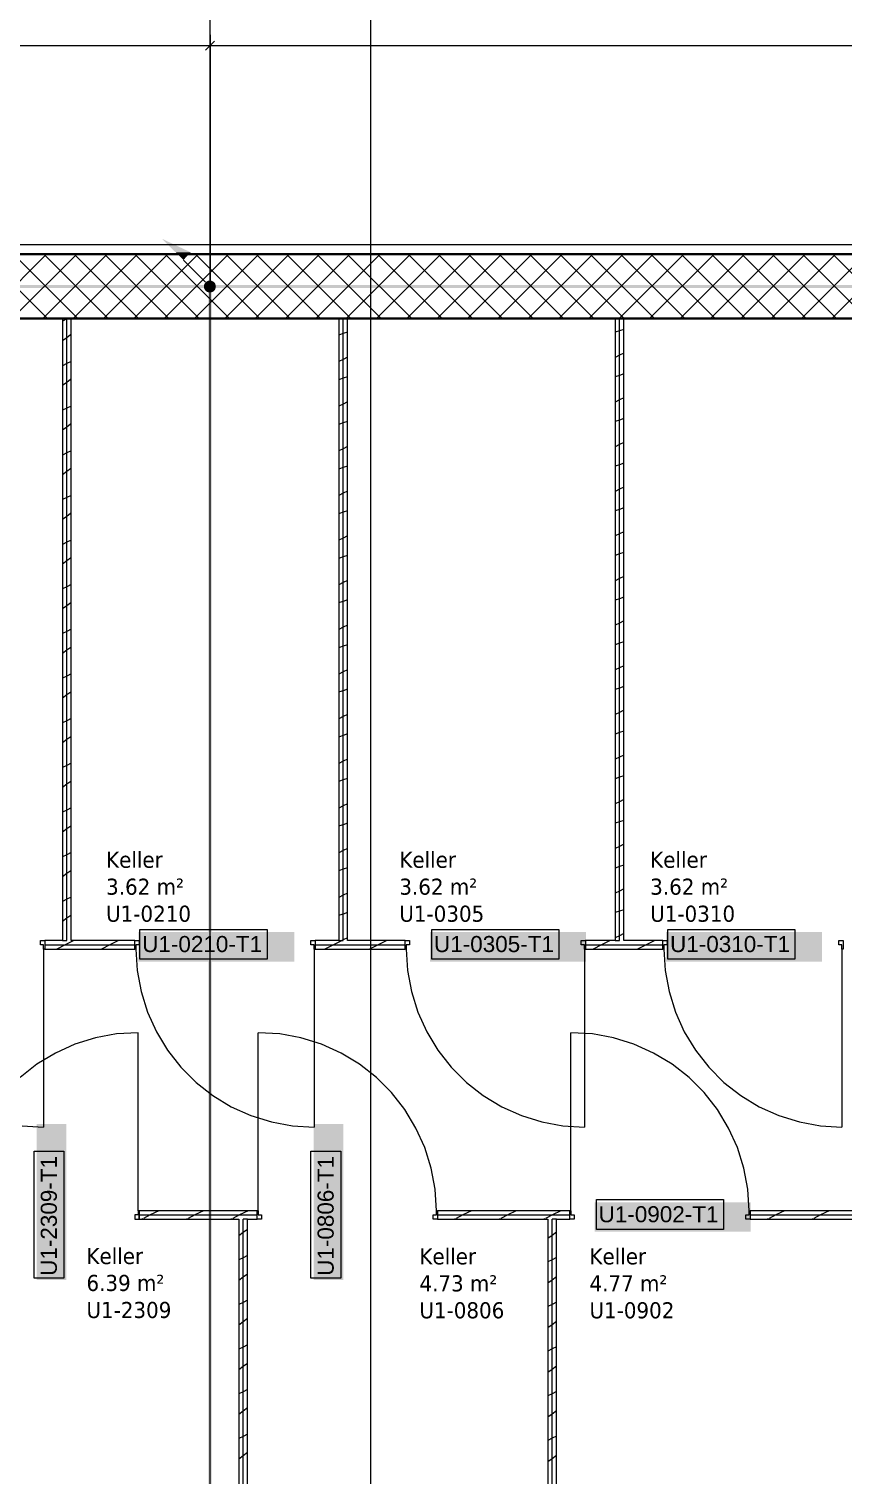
# Model space of a CAD drawing. Extents: x -1132 to 613, y -233 to 616.
# Drawn here: x -736.9 to -661, y 402.1 to 537 of the extents above; entities that cross this region are included whole.
import ezdxf
from ezdxf.lldxf.tags import DXFTag

# ---------------------------------------------------------------- set-up
doc = ezdxf.new("R2010")
doc.units = 0
doc.layers.get('0').update_dxf_attribs({"lineweight": 13})
for name, color, linetype, lineweight in [('A-AREA-____-IDEN', 7, 'Continuous', 5), ('A-DOOR-____-IDEN', 7, 'Continuous', 5), ('A-DOOR-FRAM-MCUT', 7, 'Continuous', 9), ('A-DOOR-OPNG-OTLN', 7, 'Continuous', 9), ('A-WALL-____-MCUT', 7, 'Continuous', 35), ('A-WALL-____-PATT', 7, 'Continuous', 35), ('A-WALL-FNSH-MCUT', 7, 'Continuous', 35), ('S-GRID-____-OTLN', 7, 'Continuous', 5)]:
    doc.layers.add(name, color=color, linetype=linetype, lineweight=lineweight)
for name, color, linetype, lineweight, true_color in [('A-DETL-____-OTLN', 5, 'Continuous', 9, 0x0000ff), ('EL01_VVV_Mass Blitzschutz', 3, 'Continuous', 13, 0x00ff00), ('EL01_WAN_Leitung_Potentialausgleich', 1, 'fein_strichliert', 13, 0xff0000)]:
    doc.layers.add(name, color=color, linetype=linetype, lineweight=lineweight, true_color=true_color)
doc.styles.get("Standard").update_dxf_attribs({"font": 'arial.ttf'})
tags = doc.linetypes.add('_Rasterlinie_', pattern=[0.375, 0.2, -0.05, 0.075, -0.05]).pattern_tags.tags
tags[10:11] = [DXFTag(74, 4), DXFTag(75, 0), DXFTag(340, '0'), DXFTag(46, 1.0), DXFTag(50, 0.0), DXFTag(44, 0.0), DXFTag(45, 0.0)]
tags[8:9] = [DXFTag(74, 4), DXFTag(75, 0), DXFTag(340, '0'), DXFTag(46, 1.0), DXFTag(50, 0.0), DXFTag(44, 0.0), DXFTag(45, 0.0)]
tags[6:7] = [DXFTag(74, 4), DXFTag(75, 0), DXFTag(340, '0'), DXFTag(46, 1.0), DXFTag(50, 0.0), DXFTag(44, 0.0), DXFTag(45, 0.0)]
tags[4:5] = [DXFTag(74, 4), DXFTag(75, 0), DXFTag(340, '0'), DXFTag(46, 1.0), DXFTag(50, 0.0), DXFTag(44, 0.0), DXFTag(45, 0.0)]
tags = doc.linetypes.add('_Strichliert - Fein_', pattern=[0.15, 0.1, -0.05]).pattern_tags.tags
tags[6:7] = [DXFTag(74, 4), DXFTag(75, 0), DXFTag(340, '0'), DXFTag(46, 1.0), DXFTag(50, 0.0), DXFTag(44, 0.0), DXFTag(45, 0.0)]
tags[4:5] = [DXFTag(74, 4), DXFTag(75, 0), DXFTag(340, '0'), DXFTag(46, 1.0), DXFTag(50, 0.0), DXFTag(44, 0.0), DXFTag(45, 0.0)]
tags = doc.linetypes.add('fein_strichliert', pattern=[4, 1, -2, 1]).pattern_tags.tags
tags[8:9] = [DXFTag(74, 4), DXFTag(75, 0), DXFTag(340, '0'), DXFTag(46, 0.0), DXFTag(50, 0.0), DXFTag(44, 0.0), DXFTag(45, 0.0)]
tags[6:7] = [DXFTag(74, 4), DXFTag(75, 0), DXFTag(340, '0'), DXFTag(46, 0.0), DXFTag(50, 0.0), DXFTag(44, 0.0), DXFTag(45, 0.0)]
tags[4:5] = [DXFTag(74, 4), DXFTag(75, 0), DXFTag(340, '0'), DXFTag(46, 0.0), DXFTag(50, 0.0), DXFTag(44, 0.0), DXFTag(45, 0.0)]

# ---------------------------------------------------------------- blocks, each defined once
blk = doc.blocks.new('Referenz-A0UJ2EK7XE', base_point=(-1124.08, -162.87))
at = {"layer": 'A-DETL-____-OTLN', "color": 0, "linetype": '_Strichliert - Fein_', "ltscale": 0.13}
blk.add_line((64.01, 516.86), (-1115.8, 516.86), dxfattribs=at)
at = {"layer": 'A-DOOR-____-IDEN', "color": 0, "linetype": 'Continuous', "ltscale": 0.13}
for p, q in [((-726.53, 453.01), (-714.69, 453.01)), ((-726.53, 450.23), (-726.53, 453.01)), ((-714.69, 453.01), (-714.69, 450.23)), ((-699.33, 453.01), (-687.49, 453.01)), ((-699.33, 450.23), (-699.33, 453.01)), ((-687.49, 453.01), (-687.49, 450.23)), ((-677.33, 453.01), (-665.49, 453.01)), ((-677.33, 450.23), (-677.33, 453.01)), ((-665.49, 453.01), (-665.49, 450.23)), ((-714.69, 450.23), (-726.53, 450.23)), ((-687.49, 450.23), (-699.33, 450.23)), ((-665.49, 450.23), (-677.33, 450.23)), ((-736.4, 420.5), (-736.4, 432.34)), ((-736.4, 432.34), (-733.62, 432.34)), ((-733.62, 432.34), (-733.62, 420.5)), ((-710.6, 420.5), (-710.6, 432.34)), ((-710.6, 432.34), (-707.82, 432.34)), ((-707.82, 432.34), (-707.82, 420.5)), ((-683.99, 427.81), (-672.15, 427.81)), ((-683.99, 425.03), (-683.99, 427.81)), ((-672.15, 427.81), (-672.15, 425.03)), ((-672.15, 425.03), (-683.99, 425.03)), ((-733.62, 420.5), (-736.4, 420.5)), ((-707.82, 420.5), (-710.6, 420.5))]:
    blk.add_line(p, q, dxfattribs=at)
at = {"layer": 'A-DOOR-____-IDEN', "color": 7, "linetype": 'Continuous', "ltscale": 0.13, "true_color": 0xffffff}
for points in [[(-726.7, 450.01), (-712.16, 450.01), (-726.7, 452.77)], [(-712.16, 450.01), (-726.7, 452.77), (-712.16, 452.77)], [(-699.5, 450.01), (-684.96, 450.01), (-699.5, 452.77)], [(-684.96, 450.01), (-699.5, 452.77), (-684.96, 452.77)], [(-677.5, 450.01), (-662.96, 450.01), (-677.5, 452.77)], [(-662.96, 450.01), (-677.5, 452.77), (-662.96, 452.77)], [(-736.15, 420.33), (-733.39, 420.33), (-736.15, 434.87)], [(-733.39, 420.33), (-736.15, 434.87), (-733.39, 434.87)], [(-710.35, 420.33), (-707.59, 420.33), (-710.35, 434.87)], [(-707.59, 420.33), (-710.35, 434.87), (-707.59, 434.87)], [(-684.17, 424.81), (-669.63, 424.81), (-684.17, 427.57)], [(-669.63, 424.81), (-684.17, 427.57), (-669.63, 427.57)]]:
    blk.add_solid(points, dxfattribs=at)
at = {"layer": 'A-DOOR-FRAM-MCUT', "color": 0, "linetype": 'Continuous', "ltscale": 0.13}
for p, q in [((-735.81, 451.98), (-735.41, 451.98)), ((-735.81, 451.58), (-735.81, 451.98)), ((-735.41, 451.98), (-735.41, 451.18)), ((-727.01, 451.98), (-726.61, 451.98)), ((-727.01, 451.18), (-727.01, 451.98)), ((-726.61, 451.98), (-726.61, 451.58)), ((-710.61, 451.98), (-710.21, 451.98)), ((-710.61, 451.58), (-710.61, 451.98)), ((-710.21, 451.98), (-710.21, 451.18)), ((-701.81, 451.98), (-701.41, 451.98)), ((-701.81, 451.18), (-701.81, 451.98)), ((-701.41, 451.98), (-701.41, 451.58)), ((-685.41, 451.98), (-685.01, 451.98)), ((-685.41, 451.58), (-685.41, 451.98)), ((-685.01, 451.98), (-685.01, 451.18)), ((-677.81, 451.98), (-677.41, 451.98)), ((-677.81, 451.18), (-677.81, 451.98)), ((-677.41, 451.98), (-677.41, 451.58)), ((-661.41, 451.98), (-661.01, 451.98)), ((-661.41, 451.58), (-661.41, 451.98)), ((-661.01, 451.98), (-661.01, 451.18)), ((-735.51, 451.58), (-735.81, 451.58)), ((-735.51, 451.18), (-735.51, 451.58)), ((-735.41, 451.18), (-735.51, 451.18)), ((-726.91, 451.18), (-727.01, 451.18)), ((-726.91, 451.58), (-726.91, 451.18)), ((-726.61, 451.58), (-726.91, 451.58)), ((-710.31, 451.58), (-710.61, 451.58)), ((-710.31, 451.18), (-710.31, 451.58)), ((-710.21, 451.18), (-710.31, 451.18)), ((-701.71, 451.18), (-701.81, 451.18)), ((-701.71, 451.58), (-701.71, 451.18)), ((-701.41, 451.58), (-701.71, 451.58)), ((-685.11, 451.58), (-685.41, 451.58)), ((-685.11, 451.18), (-685.11, 451.58)), ((-685.01, 451.18), (-685.11, 451.18)), ((-677.71, 451.18), (-677.81, 451.18)), ((-677.71, 451.58), (-677.71, 451.18)), ((-677.41, 451.58), (-677.71, 451.58)), ((-661.11, 451.58), (-661.41, 451.58)), ((-661.11, 451.18), (-661.11, 451.58)), ((-661.01, 451.18), (-661.11, 451.18)), ((-726.71, 426.38), (-727.01, 426.38)), ((-727.01, 426.38), (-727.01, 425.98)), ((-726.61, 426.78), (-726.71, 426.78)), ((-726.71, 426.78), (-726.71, 426.38)), ((-726.61, 425.98), (-726.61, 426.78)), ((-715.61, 425.98), (-715.61, 426.78)), ((-715.61, 426.78), (-715.51, 426.78)), ((-715.51, 426.78), (-715.51, 426.38)), ((-715.51, 426.38), (-715.21, 426.38)), ((-715.21, 426.38), (-715.21, 425.98)), ((-699.21, 426.38), (-698.91, 426.38)), ((-699.21, 425.98), (-699.21, 426.38)), ((-698.91, 426.38), (-698.91, 426.78)), ((-698.91, 426.78), (-698.81, 426.78)), ((-698.81, 426.78), (-698.81, 425.98)), ((-686.47, 425.98), (-686.47, 426.78)), ((-686.47, 426.78), (-686.37, 426.78)), ((-686.37, 426.78), (-686.37, 426.38)), ((-686.37, 426.38), (-686.07, 426.38)), ((-686.07, 426.38), (-686.07, 425.98)), ((-670.07, 426.38), (-669.77, 426.38)), ((-670.07, 425.98), (-670.07, 426.38)), ((-669.77, 426.38), (-669.77, 426.78)), ((-669.77, 426.78), (-669.67, 426.78)), ((-669.67, 426.78), (-669.67, 425.98)), ((-727.01, 425.98), (-726.61, 425.98)), ((-715.21, 425.98), (-715.61, 425.98)), ((-698.81, 425.98), (-699.21, 425.98)), ((-686.07, 425.98), (-686.47, 425.98)), ((-669.67, 425.98), (-670.07, 425.98))]:
    blk.add_line(p, q, dxfattribs=at)
at = {"layer": 'A-DOOR-OPNG-OTLN', "color": 0, "linetype": 'Continuous', "ltscale": 0.13}
for p, q in [((-735.51, 451.18), (-735.51, 434.58)), ((-726.91, 451.18), (-726.79, 449.18)), ((-710.31, 451.18), (-710.31, 434.58)), ((-701.71, 451.18), (-701.59, 449.18)), ((-685.11, 451.18), (-685.11, 434.58)), ((-677.71, 451.18), (-677.59, 449.18)), ((-661.11, 451.18), (-661.11, 434.58)), ((-726.79, 449.18), (-726.42, 447.21)), ((-701.59, 449.18), (-701.22, 447.21)), ((-677.59, 449.18), (-677.22, 447.21)), ((-726.42, 447.21), (-725.83, 445.29)), ((-701.22, 447.21), (-700.63, 445.29)), ((-677.22, 447.21), (-676.63, 445.29)), ((-725.83, 445.29), (-725, 443.46)), ((-700.63, 445.29), (-699.8, 443.46)), ((-676.63, 445.29), (-675.8, 443.46)), ((-730.68, 442.9), (-732.59, 442.3)), ((-728.71, 443.26), (-730.68, 442.9)), ((-726.71, 443.38), (-728.71, 443.26)), ((-726.71, 426.78), (-726.71, 443.38)), ((-725, 443.46), (-723.97, 441.75)), ((-715.51, 426.78), (-715.51, 443.38)), ((-713.51, 443.26), (-715.51, 443.38)), ((-711.53, 442.9), (-713.51, 443.26)), ((-709.62, 442.3), (-711.53, 442.9)), ((-699.8, 443.46), (-698.77, 441.75)), ((-686.37, 426.78), (-686.37, 443.38)), ((-684.37, 443.26), (-686.37, 443.38)), ((-682.4, 442.9), (-684.37, 443.26)), ((-680.49, 442.3), (-682.4, 442.9)), ((-675.8, 443.46), (-674.77, 441.75)), ((-734.42, 441.48), (-736.14, 440.44)), ((-732.59, 442.3), (-734.42, 441.48)), ((-723.97, 441.75), (-722.73, 440.17)), ((-707.79, 441.48), (-709.62, 442.3)), ((-706.08, 440.44), (-707.79, 441.48)), ((-698.77, 441.75), (-697.53, 440.17)), ((-678.66, 441.48), (-680.49, 442.3)), ((-676.94, 440.44), (-678.66, 441.48)), ((-674.77, 441.75), (-673.53, 440.17)), ((-736.14, 440.44), (-737.71, 439.2)), ((-722.73, 440.17), (-721.31, 438.75)), ((-704.5, 439.2), (-706.08, 440.44)), ((-697.53, 440.17), (-696.11, 438.75)), ((-675.36, 439.2), (-676.94, 440.44)), ((-673.53, 440.17), (-672.11, 438.75)), ((-721.31, 438.75), (-719.74, 437.52)), ((-703.08, 437.79), (-704.5, 439.2)), ((-696.11, 438.75), (-694.54, 437.52)), ((-673.95, 437.79), (-675.36, 439.2)), ((-672.11, 438.75), (-670.54, 437.52)), ((-719.74, 437.52), (-718.02, 436.48)), ((-701.84, 436.21), (-703.08, 437.79)), ((-694.54, 437.52), (-692.82, 436.48)), ((-672.71, 436.21), (-673.95, 437.79)), ((-670.54, 437.52), (-668.82, 436.48)), ((-718.02, 436.48), (-716.19, 435.66)), ((-700.81, 434.49), (-701.84, 436.21)), ((-692.82, 436.48), (-690.99, 435.66)), ((-671.67, 434.49), (-672.71, 436.21)), ((-668.82, 436.48), (-666.99, 435.66)), ((-737.51, 434.7), (-735.51, 434.58)), ((-716.19, 435.66), (-714.28, 435.06)), ((-714.28, 435.06), (-712.31, 434.7)), ((-712.31, 434.7), (-710.31, 434.58)), ((-699.98, 432.66), (-700.81, 434.49)), ((-690.99, 435.66), (-689.08, 435.06)), ((-689.08, 435.06), (-687.11, 434.7)), ((-687.11, 434.7), (-685.11, 434.58)), ((-670.85, 432.66), (-671.67, 434.49)), ((-666.99, 435.66), (-665.08, 435.06)), ((-665.08, 435.06), (-663.11, 434.7)), ((-663.11, 434.7), (-661.11, 434.58)), ((-699.39, 430.75), (-699.98, 432.66)), ((-670.26, 430.75), (-670.85, 432.66)), ((-699.03, 428.78), (-699.39, 430.75)), ((-669.89, 428.78), (-670.26, 430.75)), ((-698.91, 426.78), (-699.03, 428.78)), ((-669.77, 426.78), (-669.89, 428.78))]:
    blk.add_line(p, q, dxfattribs=at)
at = {"layer": 'A-WALL-____-MCUT', "color": 0, "linetype": 'Continuous', "ltscale": 0.35}
for p, q in [((51.19, 515.98), (-1115.8, 515.98)), ((-783.51, 509.98), (-656.47, 509.98))]:
    blk.add_line(p, q, dxfattribs=at)
at = {"layer": 'A-WALL-____-MCUT', "color": 0, "linetype": 'Continuous', "lineweight": 9, "ltscale": 0.13}
for p, q in [((-733.35, 451.98), (-733.35, 509.98)), ((-707.59, 451.98), (-707.59, 509.98)), ((-681.83, 451.98), (-681.83, 509.98)), ((-733.75, 451.98), (-733.35, 451.98)), ((-707.99, 451.98), (-707.59, 451.98)), ((-682.23, 451.98), (-681.83, 451.98)), ((-735.41, 451.58), (-727.01, 451.58)), ((-710.21, 451.58), (-701.81, 451.58)), ((-685.01, 451.58), (-677.81, 451.58)), ((-726.61, 426.38), (-715.61, 426.38)), ((-698.81, 426.38), (-686.47, 426.38)), ((-669.67, 426.38), (-657.84, 426.38)), ((-716.91, 387.38), (-716.91, 425.98)), ((-716.51, 425.98), (-716.91, 425.98)), ((-688.11, 358.38), (-688.11, 425.98)), ((-687.71, 425.98), (-688.11, 425.98))]:
    blk.add_line(p, q, dxfattribs=at)
at = {"layer": 'A-WALL-____-PATT', "color": 0, "linetype": 'Continuous', "lineweight": 9, "ltscale": 0.13}
for p, q in [((-741.25, 509.98), (-735.25, 515.98)), ((-735.15, 509.98), (-741.15, 515.98)), ((-738.43, 509.98), (-732.43, 515.98)), ((-732.32, 509.98), (-738.32, 515.98)), ((-735.6, 509.98), (-729.6, 515.98)), ((-729.5, 509.98), (-735.5, 515.98)), ((-732.77, 509.98), (-726.77, 515.98)), ((-726.67, 509.98), (-732.67, 515.98)), ((-729.94, 509.98), (-723.94, 515.98)), ((-723.84, 509.98), (-729.84, 515.98)), ((-727.11, 509.98), (-721.11, 515.98)), ((-721.01, 509.98), (-727.01, 515.98)), ((-724.28, 509.98), (-718.28, 515.98)), ((-718.18, 509.98), (-724.18, 515.98)), ((-721.46, 509.98), (-715.46, 515.98)), ((-715.35, 509.98), (-721.35, 515.98)), ((-718.63, 509.98), (-712.63, 515.98)), ((-712.52, 509.98), (-718.52, 515.98)), ((-715.8, 509.98), (-709.8, 515.98)), ((-709.7, 509.98), (-715.7, 515.98)), ((-712.97, 509.98), (-706.97, 515.98)), ((-706.87, 509.98), (-712.87, 515.98)), ((-710.14, 509.98), (-704.14, 515.98)), ((-704.04, 509.98), (-710.04, 515.98)), ((-707.31, 509.98), (-701.31, 515.98)), ((-701.21, 509.98), (-707.21, 515.98)), ((-704.48, 509.98), (-698.48, 515.98)), ((-698.38, 509.98), (-704.38, 515.98)), ((-701.66, 509.98), (-695.66, 515.98)), ((-695.55, 509.98), (-701.55, 515.98)), ((-698.83, 509.98), (-692.83, 515.98)), ((-692.73, 509.98), (-698.73, 515.98)), ((-696, 509.98), (-690, 515.98)), ((-689.9, 509.98), (-695.9, 515.98)), ((-693.17, 509.98), (-687.17, 515.98)), ((-687.07, 509.98), (-693.07, 515.98)), ((-690.34, 509.98), (-684.34, 515.98)), ((-684.24, 509.98), (-690.24, 515.98)), ((-687.51, 509.98), (-681.51, 515.98)), ((-681.41, 509.98), (-687.41, 515.98)), ((-684.69, 509.98), (-678.69, 515.98)), ((-678.58, 509.98), (-684.58, 515.98)), ((-681.86, 509.98), (-675.86, 515.98)), ((-675.76, 509.98), (-681.76, 515.98)), ((-679.03, 509.98), (-673.03, 515.98)), ((-672.93, 509.98), (-678.93, 515.98)), ((-676.2, 509.98), (-670.2, 515.98)), ((-670.1, 509.98), (-676.1, 515.98)), ((-673.37, 509.98), (-667.37, 515.98)), ((-667.27, 509.98), (-673.27, 515.98)), ((-670.54, 509.98), (-664.54, 515.98)), ((-664.44, 509.98), (-670.44, 515.98)), ((-667.72, 509.98), (-661.72, 515.98)), ((-661.61, 509.98), (-667.61, 515.98)), ((-664.89, 509.98), (-658.89, 515.98)), ((-658.78, 509.98), (-664.78, 515.98)), ((-662.06, 509.98), (-656.06, 515.98)), ((-655.96, 509.98), (-661.96, 515.98)), ((-733.35, 509.96), (-733.75, 509.76)), ((-733.31, 509.98), (-733.35, 509.96)), ((-707.59, 508.59), (-707.95, 508.47)), ((-707.19, 508.73), (-707.59, 508.59)), ((-681.83, 508.85), (-682.23, 508.72)), ((-681.43, 508.98), (-681.83, 508.85)), ((-733.35, 508.2), (-733.75, 507.9)), ((-733, 508.46), (-733.35, 508.2)), ((-732.95, 505.99), (-733.35, 505.79)), ((-707.59, 506.18), (-707.99, 505.98)), ((-707.19, 506.38), (-707.59, 506.18)), ((-681.83, 506.57), (-682.23, 506.37)), ((-681.43, 506.77), (-681.83, 506.57)), ((-733.35, 505.79), (-733.75, 505.59)), ((-707.19, 504.56), (-707.59, 504.43)), ((-681.83, 504.69), (-682.23, 504.55)), ((-681.43, 504.82), (-681.83, 504.69)), ((-733.35, 504.04), (-733.75, 503.74)), ((-733, 504.3), (-733.35, 504.04)), ((-707.59, 504.43), (-707.95, 504.31)), ((-732.95, 501.83), (-733.35, 501.63)), ((-707.59, 502.01), (-707.99, 501.81)), ((-707.19, 502.21), (-707.59, 502.01)), ((-681.83, 502.4), (-682.23, 502.2)), ((-681.43, 502.6), (-681.83, 502.4)), ((-733.35, 501.63), (-733.75, 501.43)), ((-681.83, 500.52), (-682.23, 500.39)), ((-681.43, 500.66), (-681.83, 500.52)), ((-733.35, 499.87), (-733.75, 499.57)), ((-733, 500.13), (-733.35, 499.87)), ((-707.59, 500.26), (-707.95, 500.14)), ((-707.19, 500.4), (-707.59, 500.26)), ((-707.59, 497.85), (-707.99, 497.65)), ((-707.19, 498.05), (-707.59, 497.85)), ((-681.83, 498.24), (-682.23, 498.04)), ((-681.43, 498.44), (-681.83, 498.24)), ((-733.35, 497.46), (-733.75, 497.26)), ((-732.95, 497.66), (-733.35, 497.46)), ((-681.43, 496.49), (-681.83, 496.36)), ((-733.35, 495.71), (-733.75, 495.41)), ((-733, 495.97), (-733.35, 495.71)), ((-707.59, 496.1), (-707.95, 495.98)), ((-707.19, 496.23), (-707.59, 496.1)), ((-681.83, 496.36), (-682.23, 496.22)), ((-707.59, 493.69), (-707.99, 493.49)), ((-707.19, 493.89), (-707.59, 493.69)), ((-681.83, 494.07), (-682.23, 493.87)), ((-681.43, 494.27), (-681.83, 494.07)), ((-733.35, 493.3), (-733.75, 493.1)), ((-732.95, 493.5), (-733.35, 493.3)), ((-681.43, 492.33), (-681.83, 492.19)), ((-733.35, 491.54), (-733.75, 491.24)), ((-733, 491.8), (-733.35, 491.54)), ((-707.59, 491.94), (-707.95, 491.81)), ((-707.19, 492.07), (-707.59, 491.94)), ((-681.83, 492.19), (-682.23, 492.06)), ((-707.19, 489.72), (-707.59, 489.52)), ((-681.83, 489.91), (-682.23, 489.71)), ((-681.43, 490.11), (-681.83, 489.91)), ((-733.35, 489.13), (-733.75, 488.93)), ((-732.95, 489.33), (-733.35, 489.13)), ((-707.59, 489.52), (-707.99, 489.32)), ((-733.35, 487.38), (-733.75, 487.08)), ((-733, 487.64), (-733.35, 487.38)), ((-707.59, 487.77), (-707.95, 487.65)), ((-707.19, 487.9), (-707.59, 487.77)), ((-681.83, 488.03), (-682.23, 487.89)), ((-681.43, 488.16), (-681.83, 488.03)), ((-681.83, 485.74), (-682.23, 485.54)), ((-681.43, 485.94), (-681.83, 485.74)), ((-733.35, 484.97), (-733.75, 484.77)), ((-732.95, 485.17), (-733.35, 484.97)), ((-707.59, 485.36), (-707.99, 485.16)), ((-707.19, 485.56), (-707.59, 485.36)), ((-733.35, 483.21), (-733.75, 482.91)), ((-732.99, 483.47), (-733.35, 483.21)), ((-707.59, 483.61), (-707.95, 483.49)), ((-707.19, 483.74), (-707.59, 483.61)), ((-681.83, 483.86), (-682.23, 483.73)), ((-681.43, 484), (-681.83, 483.86)), ((-681.83, 481.58), (-682.23, 481.38)), ((-681.43, 481.78), (-681.83, 481.58)), ((-733.35, 480.81), (-733.75, 480.61)), ((-732.95, 481.01), (-733.35, 480.81)), ((-707.59, 481.19), (-707.99, 480.99)), ((-707.19, 481.39), (-707.59, 481.19)), ((-733.35, 479.05), (-733.75, 478.75)), ((-732.99, 479.31), (-733.35, 479.05)), ((-707.59, 479.44), (-707.95, 479.32)), ((-707.19, 479.57), (-707.59, 479.44)), ((-681.83, 479.7), (-682.23, 479.57)), ((-681.43, 479.83), (-681.83, 479.7)), ((-681.43, 477.61), (-681.83, 477.41)), ((-733.35, 476.64), (-733.75, 476.44)), ((-732.95, 476.84), (-733.35, 476.64)), ((-707.59, 477.03), (-707.99, 476.83)), ((-707.19, 477.23), (-707.59, 477.03)), ((-681.83, 477.41), (-682.23, 477.21)), ((-733.35, 474.88), (-733.75, 474.58)), ((-732.99, 475.15), (-733.35, 474.88)), ((-707.59, 475.28), (-707.95, 475.16)), ((-707.19, 475.41), (-707.59, 475.28)), ((-681.83, 475.53), (-682.23, 475.4)), ((-681.43, 475.67), (-681.83, 475.53)), ((-681.43, 473.45), (-681.83, 473.25)), ((-733.35, 472.48), (-733.75, 472.28)), ((-732.95, 472.68), (-733.35, 472.48)), ((-707.59, 472.86), (-707.99, 472.66)), ((-707.19, 473.06), (-707.59, 472.86)), ((-681.83, 473.25), (-682.23, 473.05)), ((-732.99, 470.98), (-733.35, 470.72)), ((-707.59, 471.11), (-707.95, 470.99)), ((-707.19, 471.25), (-707.59, 471.11)), ((-681.83, 471.37), (-682.23, 471.24)), ((-681.43, 471.5), (-681.83, 471.37)), ((-733.35, 470.72), (-733.75, 470.42)), ((-733.35, 468.31), (-733.75, 468.11)), ((-732.95, 468.51), (-733.35, 468.31)), ((-707.59, 468.7), (-707.99, 468.5)), ((-707.19, 468.9), (-707.59, 468.7)), ((-681.83, 469.08), (-682.23, 468.88)), ((-681.43, 469.28), (-681.83, 469.08)), ((-732.99, 466.82), (-733.35, 466.55)), ((-707.59, 466.95), (-707.95, 466.83)), ((-707.19, 467.08), (-707.59, 466.95)), ((-681.83, 467.2), (-682.23, 467.07)), ((-681.43, 467.34), (-681.83, 467.2)), ((-733.35, 466.55), (-733.75, 466.25)), ((-733.35, 464.15), (-733.75, 463.95)), ((-732.95, 464.35), (-733.35, 464.15)), ((-707.59, 464.53), (-707.99, 464.33)), ((-707.19, 464.73), (-707.59, 464.53)), ((-681.83, 464.92), (-682.23, 464.72)), ((-681.43, 465.12), (-681.83, 464.92)), ((-732.99, 462.65), (-733.35, 462.39)), ((-707.59, 462.78), (-707.95, 462.66)), ((-707.19, 462.92), (-707.59, 462.78)), ((-681.83, 463.04), (-682.23, 462.91)), ((-681.43, 463.17), (-681.83, 463.04)), ((-733.35, 462.39), (-733.75, 462.09)), ((-733.35, 459.98), (-733.75, 459.78)), ((-732.95, 460.18), (-733.35, 459.98)), ((-707.59, 460.37), (-707.99, 460.17)), ((-707.19, 460.57), (-707.59, 460.37)), ((-681.83, 460.75), (-682.23, 460.55)), ((-681.43, 460.95), (-681.83, 460.75)), ((-707.59, 458.62), (-707.95, 458.5)), ((-707.19, 458.75), (-707.59, 458.62)), ((-681.83, 458.87), (-682.23, 458.74)), ((-681.43, 459.01), (-681.83, 458.87)), ((-733.35, 458.22), (-733.75, 457.92)), ((-732.99, 458.49), (-733.35, 458.22)), ((-732.95, 456.02), (-733.35, 455.82)), ((-707.59, 456.2), (-707.99, 456)), ((-707.19, 456.4), (-707.59, 456.2)), ((-681.83, 456.59), (-682.23, 456.39)), ((-681.43, 456.79), (-681.83, 456.59)), ((-733.35, 455.82), (-733.75, 455.62)), ((-707.19, 454.59), (-707.59, 454.45)), ((-681.83, 454.71), (-682.23, 454.58)), ((-681.43, 454.84), (-681.83, 454.71)), ((-733.35, 454.06), (-733.75, 453.76)), ((-732.99, 454.32), (-733.35, 454.06)), ((-707.59, 454.45), (-707.95, 454.33)), ((-732.69, 451.98), (-733.49, 451.58)), ((-728.53, 451.98), (-729.33, 451.58)), ((-707.7, 451.98), (-708.5, 451.58)), ((-707.59, 452.04), (-707.7, 451.98)), ((-707.19, 452.24), (-707.59, 452.04)), ((-703.54, 451.98), (-704.34, 451.58)), ((-682.71, 451.98), (-683.51, 451.58)), ((-681.83, 452.42), (-682.23, 452.22)), ((-681.43, 452.62), (-681.83, 452.42)), ((-678.55, 451.98), (-679.35, 451.58)), ((-733.49, 451.58), (-734.29, 451.18)), ((-729.33, 451.58), (-730.13, 451.18)), ((-708.5, 451.58), (-709.3, 451.18)), ((-704.34, 451.58), (-705.14, 451.18)), ((-683.51, 451.58), (-684.31, 451.18)), ((-679.35, 451.58), (-680.15, 451.18)), ((-725.58, 426.38), (-726.21, 426.06)), ((-724.78, 426.78), (-725.58, 426.38)), ((-721.42, 426.38), (-722.05, 426.06)), ((-720.62, 426.78), (-721.42, 426.38)), ((-717.25, 426.38), (-717.88, 426.06)), ((-716.45, 426.78), (-717.25, 426.38)), ((-696.43, 426.38), (-697.06, 426.06)), ((-695.63, 426.78), (-696.43, 426.38)), ((-692.26, 426.38), (-692.89, 426.06)), ((-691.46, 426.78), (-692.26, 426.38)), ((-688.1, 426.38), (-688.73, 426.06)), ((-687.3, 426.78), (-688.1, 426.38)), ((-667.27, 426.38), (-667.9, 426.06)), ((-666.47, 426.78), (-667.27, 426.38)), ((-663.11, 426.38), (-663.74, 426.06)), ((-662.31, 426.78), (-663.11, 426.38)), ((-726.27, 426.01), (-726.37, 425.98)), ((-722.11, 426.01), (-722.21, 425.98)), ((-717.94, 426.01), (-718.05, 425.98)), ((-716.51, 425.04), (-716.91, 424.74)), ((-697.12, 426.01), (-697.22, 425.98)), ((-692.95, 426.01), (-693.06, 425.98)), ((-688.79, 426.01), (-688.89, 425.98)), ((-667.96, 426.01), (-668.07, 425.98)), ((-663.8, 426.01), (-663.9, 425.98)), ((-716.91, 424.74), (-717.31, 424.44)), ((-688.11, 424.47), (-688.51, 424.17)), ((-687.71, 424.77), (-688.11, 424.47)), ((-716.91, 422.39), (-717.31, 422.19)), ((-716.51, 422.59), (-716.91, 422.39)), ((-688.11, 422.21), (-688.51, 422.01)), ((-687.71, 422.41), (-688.11, 422.21)), ((-716.51, 420.87), (-716.91, 420.57)), ((-716.91, 420.57), (-717.31, 420.27)), ((-688.11, 420.31), (-688.51, 420.01)), ((-687.71, 420.61), (-688.11, 420.31)), ((-716.91, 418.22), (-717.31, 418.02)), ((-716.51, 418.42), (-716.91, 418.22)), ((-687.71, 418.24), (-688.11, 418.04)), ((-688.11, 418.04), (-688.51, 417.84)), ((-716.91, 416.41), (-717.31, 416.11)), ((-716.51, 416.71), (-716.91, 416.41)), ((-688.11, 416.14), (-688.51, 415.84)), ((-687.71, 416.44), (-688.11, 416.14)), ((-716.51, 414.26), (-716.91, 414.06)), ((-716.91, 414.06), (-717.31, 413.86)), ((-688.11, 413.88), (-688.51, 413.68)), ((-687.71, 414.08), (-688.11, 413.88)), ((-716.91, 412.24), (-717.31, 411.94)), ((-716.51, 412.54), (-716.91, 412.24)), ((-688.11, 411.98), (-688.51, 411.68)), ((-687.71, 412.28), (-688.11, 411.98)), ((-716.51, 410.09), (-716.91, 409.89)), ((-716.91, 409.89), (-717.31, 409.69)), ((-688.11, 409.71), (-688.51, 409.51)), ((-687.71, 409.91), (-688.11, 409.71)), ((-716.91, 408.08), (-717.31, 407.78)), ((-716.51, 408.38), (-716.91, 408.08)), ((-688.11, 407.81), (-688.51, 407.51)), ((-687.71, 408.11), (-688.11, 407.81)), ((-716.91, 405.73), (-717.31, 405.53)), ((-716.51, 405.93), (-716.91, 405.73)), ((-688.11, 405.55), (-688.51, 405.35)), ((-687.71, 405.75), (-688.11, 405.55)), ((-716.91, 403.91), (-717.31, 403.61)), ((-716.51, 404.21), (-716.91, 403.91)), ((-688.11, 403.65), (-688.51, 403.35)), ((-687.71, 403.95), (-688.11, 403.65))]:
    blk.add_line(p, q, dxfattribs=at)
at = {"layer": 'A-WALL-FNSH-MCUT', "color": 0, "linetype": 'Continuous', "lineweight": 9, "ltscale": 0.13}
for p, q in [((-733.75, 509.98), (-733.75, 451.98)), ((-732.95, 451.98), (-732.95, 509.98)), ((-707.99, 509.98), (-707.99, 451.98)), ((-707.19, 451.98), (-707.19, 509.98)), ((-682.23, 509.98), (-682.23, 451.98)), ((-681.43, 451.98), (-681.43, 509.98)), ((-733.75, 451.98), (-735.41, 451.98)), ((-735.41, 451.98), (-735.41, 451.18)), ((-727.01, 451.98), (-732.95, 451.98)), ((-727.01, 451.18), (-727.01, 451.98)), ((-707.99, 451.98), (-710.21, 451.98)), ((-710.21, 451.98), (-710.21, 451.18)), ((-701.81, 451.98), (-707.19, 451.98)), ((-701.81, 451.18), (-701.81, 451.98)), ((-682.23, 451.98), (-685.01, 451.98)), ((-685.01, 451.98), (-685.01, 451.18)), ((-677.81, 451.98), (-681.43, 451.98)), ((-677.81, 451.18), (-677.81, 451.98)), ((-735.41, 451.18), (-727.01, 451.18)), ((-710.21, 451.18), (-701.81, 451.18)), ((-685.01, 451.18), (-677.81, 451.18)), ((-715.61, 426.78), (-726.61, 426.78)), ((-726.61, 426.78), (-726.61, 425.98)), ((-715.61, 425.98), (-715.61, 426.78)), ((-686.47, 426.78), (-698.81, 426.78)), ((-698.81, 426.78), (-698.81, 425.98)), ((-686.47, 425.98), (-686.47, 426.78)), ((-657.84, 426.78), (-669.67, 426.78)), ((-669.67, 426.78), (-669.67, 425.98)), ((-726.61, 425.98), (-717.31, 425.98)), ((-717.31, 425.98), (-717.31, 387.38)), ((-716.51, 425.98), (-715.61, 425.98)), ((-716.51, 387.38), (-716.51, 425.98)), ((-698.81, 425.98), (-688.51, 425.98)), ((-688.51, 425.98), (-688.51, 358.38)), ((-687.71, 425.98), (-686.47, 425.98)), ((-687.71, 358.38), (-687.71, 425.98)), ((-669.67, 425.98), (-659.51, 425.98))]:
    blk.add_line(p, q, dxfattribs=at)
at = {"layer": 'S-GRID-____-OTLN', "color": 0, "linetype": '_Rasterlinie_', "ltscale": 0.13}
for p, q in [((-720.01, 600.16), (-720.01, 199.37)), ((-705.01, -159.1), (-705.01, 585.98))]:
    blk.add_line(p, q, dxfattribs=at)
at = {"layer": 'A-AREA-____-IDEN', "color": 0, "linetype": 'Continuous', "ltscale": 0.13, "char_height": 1.5, "attachment_point": 1}
for s, insert in [('{\\W0.9;\\fVerdana;Keller}', (-729.69, 460.26)), ('{\\W0.9;\\fVerdana;Keller}', (-702.36, 460.26)), ('{\\W0.9;\\fVerdana;Keller}', (-678.98, 460.26)), ('{\\W0.9;\\fVerdana;3.62 m²}', (-729.69, 457.75)), ('{\\W0.9;\\fVerdana;3.62 m²}', (-702.36, 457.75)), ('{\\W0.9;\\fVerdana;3.62 m²}', (-678.98, 457.75)), ('{\\W0.9;\\fVerdana;U1-0210}', (-729.69, 455.23)), ('{\\W0.9;\\fVerdana;U1-0305}', (-702.36, 455.23)), ('{\\W0.9;\\fVerdana;U1-0310}', (-678.98, 455.23)), ('{\\W0.9;\\fVerdana;Keller}', (-731.52, 423.3)), ('{\\W0.9;\\fVerdana;Keller}', (-700.49, 423.27)), ('{\\W0.9;\\fVerdana;Keller}', (-684.64, 423.27)), ('{\\W0.9;\\fVerdana;6.39 m²}', (-731.52, 420.79)), ('{\\W0.9;\\fVerdana;4.73 m²}', (-700.49, 420.75)), ('{\\W0.9;\\fVerdana;4.77 m²}', (-684.64, 420.75)), ('{\\W0.9;\\fVerdana;U1-2309}', (-731.52, 418.27)), ('{\\W0.9;\\fVerdana;U1-0806}', (-700.49, 418.24)), ('{\\W0.9;\\fVerdana;U1-0902}', (-684.64, 418.24))]:
    blk.add_mtext(s, dxfattribs=dict(at, insert=insert))
at = {"layer": 'A-DOOR-____-IDEN', "color": 0, "linetype": 'Continuous', "ltscale": 0.13, "char_height": 1.5, "attachment_point": 1}
for s, insert in [('{\\fArial;U1-0210-T1}', (-726.33, 452.4)), ('{\\fArial;U1-0305-T1}', (-699.13, 452.4)), ('{\\fArial;U1-0310-T1}', (-677.13, 452.4)), ('{\\fArial;U1-0902-T1}', (-683.79, 427.2))]:
    blk.add_mtext(s, dxfattribs=dict(at, insert=insert))
at = {"layer": 'A-DOOR-____-IDEN', "color": 0, "linetype": 'Continuous', "ltscale": 0.13, "char_height": 1.5, "attachment_point": 1, "rotation": 90}
for s, insert in [('{\\fArial;U1-2309-T1}', (-735.78, 420.7)), ('{\\fArial;U1-0806-T1}', (-709.98, 420.7))]:
    blk.add_mtext(s, dxfattribs=dict(at, insert=insert))
blk = doc.blocks.new('Steigleitung_nach oben-A0UJ2ENJXE', base_point=(-724.46, 512.42))
at = {"color": 0, "linetype": 'ByBlock', "lineweight": -2, "ltscale": 0.13}
blk.add_line((-722.49, 515.45), (-720.41, 513.37), dxfattribs=at)
for points in [[(-721.79, 516.16), (-723.2, 516.16), (-724.46, 517.42)], [(-722.49, 515.45), (-721.79, 516.16), (-723.2, 516.16)], [(-719.46, 512.98), (-720.58, 512.98), (-719.48, 513.12)], [(-720.58, 512.98), (-719.48, 513.12), (-720.56, 513.12)], [(-720.56, 512.83), (-719.46, 512.98), (-720.58, 512.98)], [(-719.48, 513.12), (-720.56, 513.12), (-719.53, 513.26)], [(-720.56, 513.12), (-719.53, 513.26), (-720.5, 513.26)], [(-719.48, 513.12), (-720.56, 513.12), (-719.48, 513.12)], [(-720.56, 513.12), (-719.48, 513.12), (-720.56, 513.12)], [(-719.48, 512.83), (-720.56, 512.83), (-719.46, 512.98)], [(-720.5, 512.7), (-719.48, 512.83), (-720.56, 512.83)], [(-719.53, 513.26), (-720.5, 513.26), (-719.62, 513.37)], [(-720.5, 513.26), (-719.62, 513.37), (-720.41, 513.37)], [(-719.53, 512.7), (-720.5, 512.7), (-719.48, 512.83)], [(-720.41, 512.58), (-719.53, 512.7), (-720.5, 512.7)], [(-719.62, 513.37), (-720.41, 513.37), (-719.74, 513.46)], [(-720.41, 513.37), (-719.74, 513.46), (-720.3, 513.46)], [(-719.62, 512.58), (-720.41, 512.58), (-719.53, 512.7)], [(-720.3, 512.49), (-719.62, 512.58), (-720.41, 512.58)], [(-719.62, 512.58), (-720.41, 512.58), (-719.62, 512.58)], [(-720.41, 512.58), (-719.62, 512.58), (-720.41, 512.58)], [(-719.74, 513.46), (-720.3, 513.46), (-719.87, 513.52)], [(-720.3, 513.46), (-719.87, 513.52), (-720.16, 513.52)], [(-719.74, 512.49), (-720.3, 512.49), (-719.62, 512.58)], [(-719.87, 513.52), (-720.16, 513.52), (-720.02, 513.54)], [(-720.16, 512.44), (-719.74, 512.49), (-720.3, 512.49)], [(-719.87, 512.44), (-720.16, 512.44), (-719.74, 512.49)], [(-720.02, 512.42), (-719.87, 512.44), (-720.16, 512.44)]]:
    blk.add_solid(points, dxfattribs=at)
blk = doc.blocks.new('Maß-A0UJ2EOVXE', base_point=(-720.42, 512.98))
at = {"color": 0, "lineweight": -2}
for p, q in [((-719.59, 535.86), (-720.42, 535.03)), ((-720, 536.45), (-720, 512.98)), ((-720, 535.45), (-536.9, 535.45))]:
    blk.add_line(p, q, dxfattribs=at)
blk = doc.blocks.new('Polylinie-A0UJ2EQ9XE', base_point=(-1861.48, -463.72))
at = {"color": 0, "linetype": 'ByBlock', "lineweight": -2, "ltscale": 0.13}
for points in [[(-1115.8, 512.83), (48.05, 512.83), (-1115.8, 513.13)], [(48.05, 512.83), (-1115.8, 513.13), (48.35, 513.13)]]:
    blk.add_solid(points, dxfattribs=at)
blk = doc.blocks.new('Maß-A0UJ2ER3XE', base_point=(-903.83, 512.98))
at = {"color": 0, "lineweight": -2}
for p, q in [((-719.59, 535.86), (-720.42, 535.03)), ((-720, 536.45), (-720, 512.98)), ((-903.41, 535.45), (-720, 535.45))]:
    blk.add_line(p, q, dxfattribs=at)

msp = doc.modelspace()

# ---------------------------------------------------------------- linework, layer by layer
at = {"layer": 'EL01_WAN_Leitung_Potentialausgleich', "linetype": 'ByBlock', "ltscale": 0.13}
for points in [[(-720.15, -159.1), (-719.85, -159.1), (-720.15, 512.98)], [(-719.85, -159.1), (-720.15, 512.98), (-719.85, 512.98)]]:
    msp.add_solid(points, dxfattribs=at)

# ---------------------------------------------------------------- block references
at = {"color": 9, "lineweight": 25, "ltscale": 0.25, "true_color": 0xc0c0c0}
msp.add_blockref('Referenz-A0UJ2EK7XE', (-1124.08, -162.87), dxfattribs=at)
at = {"layer": 'EL01_VVV_Mass Blitzschutz', "linetype": 'Continuous', "ltscale": 0.13}
for name, p in [('Maß-A0UJ2ER3XE', (-903.83, 512.98)), ('Maß-A0UJ2EOVXE', (-720.42, 512.98))]:
    msp.add_blockref(name, p, dxfattribs=at)
at = {"layer": 'EL01_WAN_Leitung_Potentialausgleich', "linetype": 'ByBlock', "ltscale": 0.13}
for name, p in [('Steigleitung_nach oben-A0UJ2ENJXE', (-724.46, 512.42)), ('Polylinie-A0UJ2EQ9XE', (-1861.48, -463.72))]:
    msp.add_blockref(name, p, dxfattribs=at)

doc.saveas('drawing.dxf')
